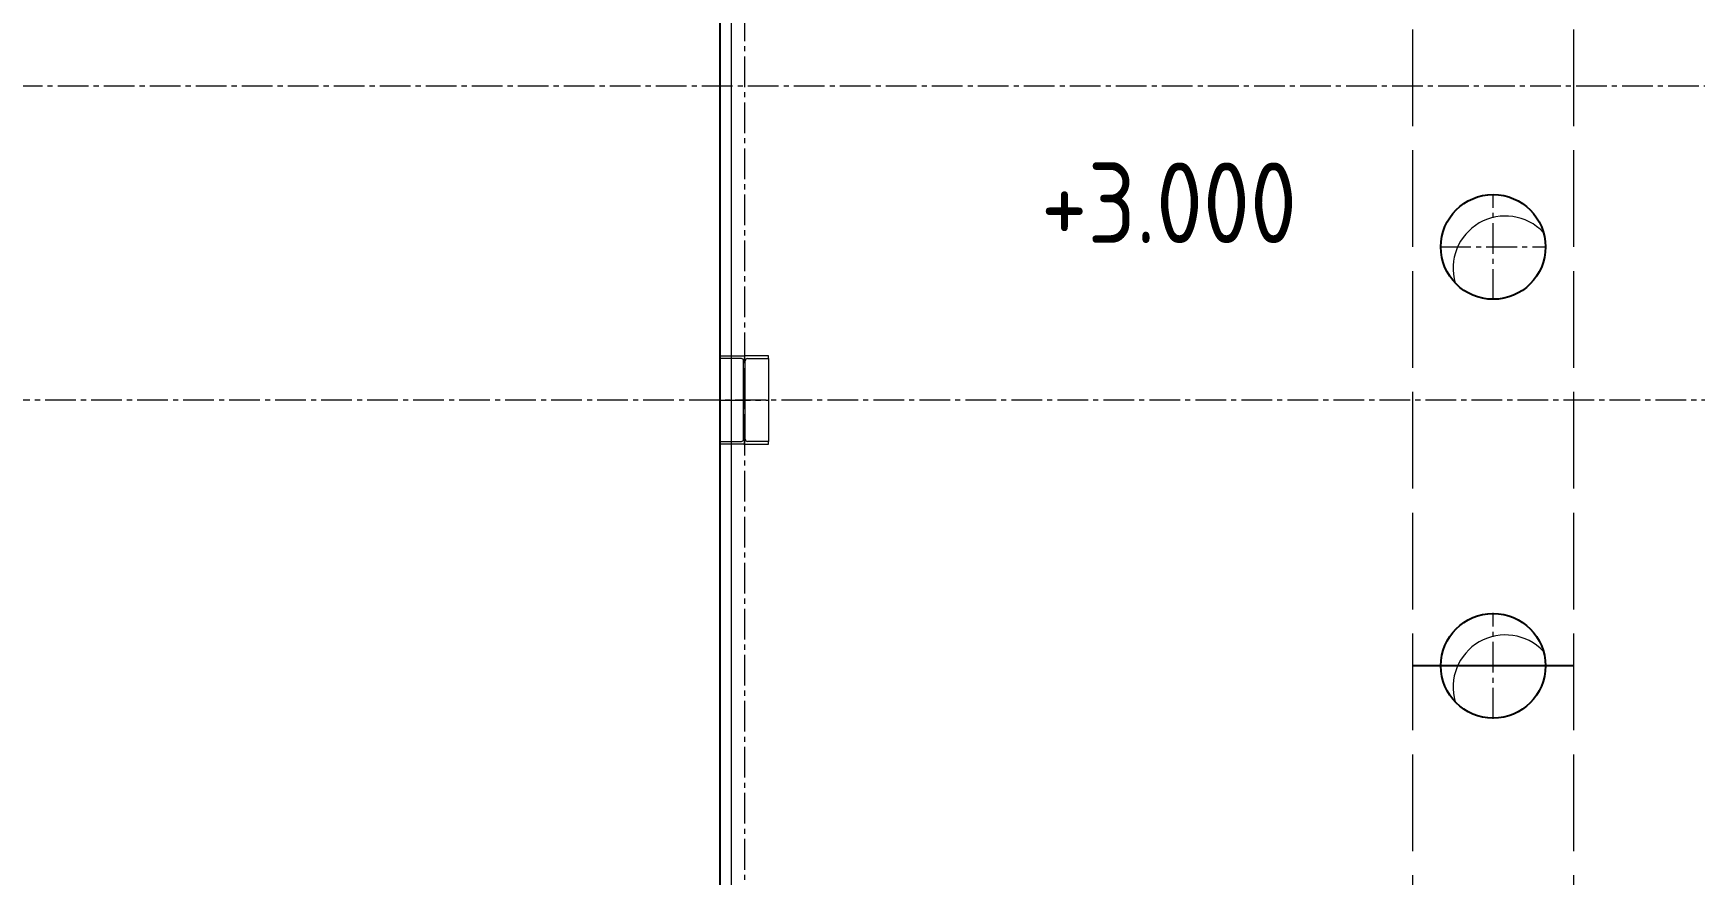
# Model space of a CAD drawing. Header units: millimetres. Extents: x 163705 to 1616509, y 81827 to 302547.
# Drawn here: x 664560 to 674879, y 145363 to 150586 of the extents above; entities that cross this region are included whole.
import ezdxf

# ---------------------------------------------------------------- set-up
doc = ezdxf.new("R2010")
doc.units = ezdxf.units.MM
doc.header["$LTSCALE"] = 10
doc.linetypes.add('ACAD_ISO02W100', pattern=[15, 12, -3])
doc.linetypes.add('CENTER2', pattern=[28.575, 19.05, -3.175, 3.175, -3.175])
for name, color, linetype, lineweight in [('1-中心线', 1, 'CENTER2', 0), ('1-剖面线', 8, 'Continuous', 0), ('1-护栏', 4, 'Continuous', 18), ('1-设备轮廓', 2, 'Continuous', 18), ('1-钢构', 6, 'Continuous', 0)]:
    doc.layers.add(name, color=color, linetype=linetype, lineweight=lineweight)
doc.styles.add('HZ', font='gbenor.shx', dxfattribs={"bigfont": 'gbcbig.shx'})
doc.styles.get("Standard").update_dxf_attribs({"font": 'arial.ttf'})

# ---------------------------------------------------------------- blocks, each defined once
blk = doc.blocks.new('G$CEDFA10A2')
for p, q in [((0, 535), (0, 553)), ((0, 553), (150, 553)), ((131.5, 535), (0, 535)), ((0, 535), (0, 21)), ((144.5, 34), (144.5, 522)), ((300, 553), (150, 553)), ((155.5, 34), (155.5, 522)), ((168.5, 535), (300, 535)), ((300, 535), (300, 553)), ((300, 535), (300, 21)), ((0, 21), (131.5, 21)), ((0, 3), (0, 21)), ((150, 3), (0, 3)), ((150, 3), (300, 3)), ((300, 21), (168.5, 21)), ((300, 3), (300, 21))]:
    blk.add_line(p, q)
for centre, start, end in [((131.5, 522), 0, 90), ((168.5, 522), 90, 180), ((131.5, 34), 270, 0), ((168.5, 34), 180, 270)]:
    blk.add_arc(centre, 13, start, end)
at = {"layer": '1-中心线'}
for p, q in [((150, 0), (150, 556)), ((-3, 278), (303, 278))]:
    blk.add_line(p, q, dxfattribs=at)
blk.add_text('HC_SUPERPART', height=0.001).set_placement((150, 3))
blk = doc.blocks.new('G$CE8A1B22C')
blk.add_circle((328, 328), 325)
at = {"layer": '1-中心线'}
for p, q in [((328, 0), (328, 656)), ((0, 328), (656, 328))]:
    blk.add_line(p, q, dxfattribs=at)
at = {"layer": '1-剖面线'}
blk.add_arc((404, 195), 325, 43.5125, 196.2853, dxfattribs=at)

msp = doc.modelspace()

# ---------------------------------------------------------------- linework, layer by layer
msp.add_line((674127.037, 146659.632), (673127.037, 146659.632))
msp.add_lwpolyline([(676727.037, 151659.632), (680927.037, 151659.632), (680927.037, 141759.632), (668827.037, 141759.632), (668827.037, 153659.632), (668827.037, 153659.632), (668827.037, 159059.632), (675927.037, 159059.632), (675927.037, 151659.632), (676727.037, 151659.632)])
at = {"layer": '1-中心线'}
for p, q in [((668977.037, 161586.876), (668977.037, 141059.499)), ((652710.886, 150259.632), (682827.037, 150259.632)), ((682827.037, 148309.632), (652710.886, 148309.632))]:
    msp.add_line(p, q, dxfattribs=at)
at = {"layer": '1-护栏'}
msp.add_lwpolyline([(676677.037, 153197.866), (676677.037, 151609.632), (680877.037, 151609.632), (680877.037, 141809.632), (668895.91, 141809.632), (668895.91, 153609.632), (668895.91, 153609.632), (668895.91, 159009.632), (675877.037, 159009.632), (675877.037, 151609.632), (675977.037, 151609.632), (675977.037, 153197.866)], dxfattribs=at)
at = {"layer": '1-设备轮廓', "color": 5, "linetype": 'ACAD_ISO02W100', "lineweight": 20, "ltscale": 5}
for p, q in [((673127.037, 158859.632), (673127.037, 141958.889)), ((674127.037, 158859.632), (674127.037, 141958.889))]:
    msp.add_line(p, q, dxfattribs=at)

# ---------------------------------------------------------------- block references
for p in [(673299.037, 148931.632), (673299.037, 146331.632)]:
    msp.add_blockref('G$CE8A1B22C', p)
at = {"layer": '1-钢构'}
msp.add_blockref('G$CEDFA10A2', (668827.037, 148031.632), dxfattribs=at)

# ---------------------------------------------------------------- texts
at = {"layer": '1-设备轮廓', "insert": (670818.023, 149783.91), "char_height": 500, "width": 950.69162, "attachment_point": 1, "style": 'HZ'}
msp.add_mtext('+3.000', dxfattribs=at)

doc.saveas('drawing.dxf')
